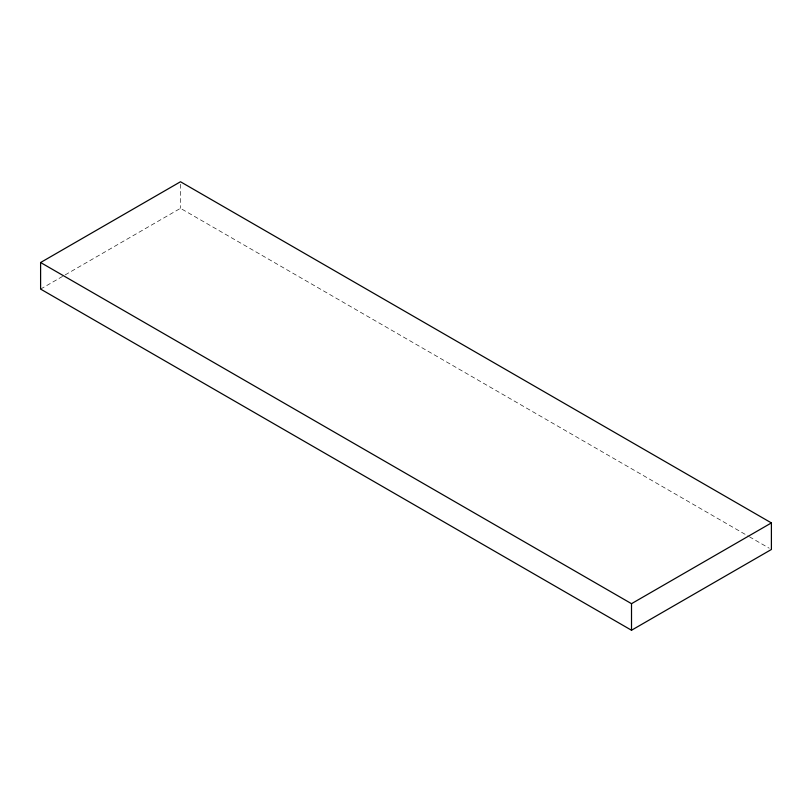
<?xml version="1.0" encoding="UTF-8"?>
<svg xmlns="http://www.w3.org/2000/svg" width="812" height="812" viewBox="0 0 812 812"><rect width="100%" height="100%" fill="white"/><g stroke="black" fill="none" stroke-linecap="round" stroke-linejoin="round"><path stroke-width="0.61" stroke-dasharray="4.06 3.04" d="M40.6 289.082L180.487 208.319L748.339 536.164M749.435 536.793L769.208 548.212M180.487 184.283L180.487 208.319"/><path stroke-width="1.22" d="M40.6 262.52L180.487 181.756L771.4 522.918L771.4 549.48L631.513 630.244L40.6 289.082L40.6 262.52L631.513 603.681L771.4 522.918M631.513 603.681L631.513 630.244"/></g></svg>
